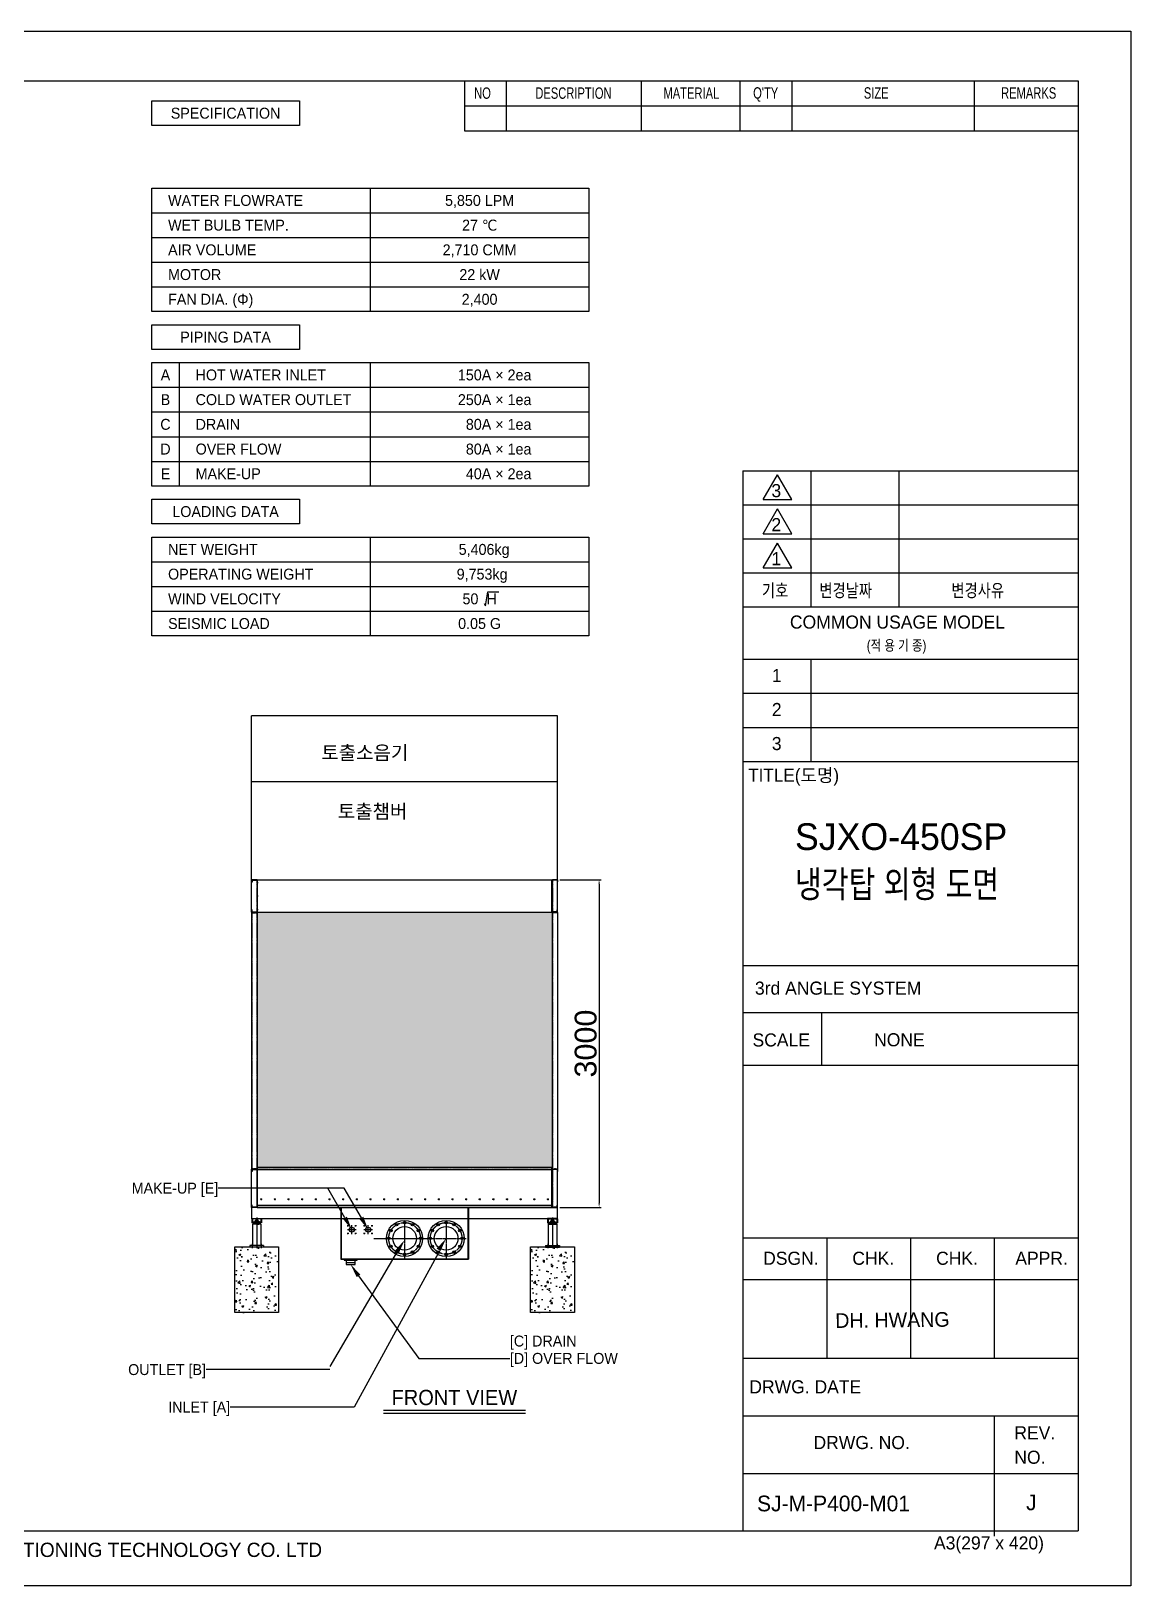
# Model space of a CAD drawing. Header units: millimetres. Extents: x 1038 to 21165, y 665 to 14898.
# Drawn here: x 11102 to 21165, y 665 to 14898 of the extents above; entities that cross this region are included whole.
import ezdxf
from ezdxf.enums import TextEntityAlignment as Align

# ---------------------------------------------------------------- set-up
doc = ezdxf.new("R2010")
doc.units = ezdxf.units.MM
doc.linetypes.add('CENTER', pattern=[65, 60, -2, 1, -2])
doc.linetypes.add('HIDDEN', pattern=[3, 2, -1])
doc.layers.get('DEFPOINTS').update_dxf_attribs({"color": 140})
for name, color, linetype in [('2.위생-급수', 5, 'Continuous'), ('4', 6, 'Continuous'), ('63', 3, 'Continuous'), ('CENTER', 1, 'CENTER'), ('SUB', 6, 'Continuous'), ('TEXT', 3, 'Continuous'), ('냉각탑_box', 1, 'Continuous'), ('냉각탑_dim', 1, 'Continuous'), ('냉각탑_text', 3, 'Continuous'), ('숨은선', 5, 'HIDDEN')]:
    doc.layers.add(name, color=color, linetype=linetype)
doc.styles.get("Standard").update_dxf_attribs({"font": 'arial.ttf'})
doc.styles.add('가는으뜸체', font='')
doc.styles.add('돋움', font='Dotum.ttf', dxfattribs={"width": 0.8})
doc.styles.get('가는으뜸체').set_extended_font_data('SeUtum')
doc.dimstyles.new('1.40', dxfattribs={"dimscale": 40, "dimtxt": 1, "dimasz": 1, "dimexe": 0.5, "dimexo": 0.5, "dimgap": 0.5, "dimtad": 1, "dimdec": 1, "dimzin": 9, "dimdsep": 46, "dimtxsty": 'Standard', "dimcen": 0, "dimclrd": 2, "dimclre": 2, "dimclrt": 3, "dimadec": 0, "dimazin": 0, "dimtfac": 1, "dimtdec": 1, "dimtmove": 1, "dimatfit": 3, "dimfxl": 1, "dimtolj": 1, "dimtzin": 0, "dimlwd": -1, "dimlwe": -1, "dimarcsym": 0})

# ---------------------------------------------------------------- blocks, each defined once
blk = doc.blocks.new('A$C78670588')
at = {"color": 7}
blk.add_circle((7, 7), 4.5, dxfattribs=at)
at = {"layer": 'CENTER'}
for p, q in [((0, 7), (15, 7)), ((0, 7), (15, 7)), ((7, 15), (7, 0)), ((7, 15), (7, 0)), ((7, 15), (7, 0))]:
    blk.add_line(p, q, dxfattribs=at)
blk = doc.blocks.new('A$C27724BD3')
for p, q in [((0, 370), (2696, 370)), ((0, 0), (0, 370)), ((2, 348), (2694, 348)), ((2, 20), (2, 348)), ((2694, 20), (2694, 348)), ((2696, 0), (2696, 370)), ((0, 0), (2696, 0)), ((2, 20), (2694, 20)), ((2, 20), (228, 20)), ((2465, 20), (2496, 20))]:
    blk.add_line(p, q)
at = {"layer": '숨은선', "ltscale": 4}
for p, q in [((0, 350), (2696, 350)), ((0, 2), (2696, 2))]:
    blk.add_line(p, q, dxfattribs=at)
at = {"color": 7}
for p in [(28, 68), (153, 68), (278, 68), (403, 68), (528, 68), (653, 68), (778, 68), (903, 68), (1028, 68), (1153, 68), (1278, 68), (1403, 68), (1528, 68), (1653, 68), (1778, 68), (1903, 68), (2028, 68), (2153, 68), (2278, 68), (2403, 68), (2528, 68), (2653, 68)]:
    blk.add_blockref('A$C78670588', p, dxfattribs=at)
blk = doc.blocks.new('A$C49346F7C')
for p, q in [((0, 350), (0, 0)), ((0, 350), (50, 350)), ((46, 346), (0, 346)), ((2, 348), (2, 346)), ((48, 348), (2, 348)), ((46, 346), (46, 328)), ((46, 328), (50, 328)), ((48, 348), (48, 330)), ((48, 330), (50, 330)), ((50, 330), (50, 350)), ((50, 22), (50, 328)), ((46, 4), (0, 4)), ((0, 0), (50, 0)), ((2, 4), (2, 2)), ((2, 2), (48, 2)), ((46, 4), (46, 22)), ((46, 22), (50, 22)), ((48, 2), (48, 20)), ((48, 20), (50, 20)), ((50, 0), (50, 20))]:
    blk.add_line(p, q)
at = {"layer": '숨은선', "ltscale": 4}
blk.add_line((2, 346), (2, 4), dxfattribs=at)
blk = doc.blocks.new('A$C1FA71DA5')
for p, q in [((50, 350), (0, 350)), ((0, 330), (0, 350)), ((2, 330), (0, 330)), ((4, 328), (0, 328)), ((0, 22), (0, 328)), ((2, 348), (2, 330)), ((2, 348), (48, 348)), ((4, 346), (4, 328)), ((4, 346), (50, 346)), ((48, 348), (48, 346)), ((50, 350), (50, 0)), ((4, 22), (0, 22)), ((0, 0), (0, 20)), ((2, 20), (0, 20)), ((50, 0), (0, 0)), ((2, 2), (2, 20)), ((48, 2), (2, 2)), ((4, 4), (4, 22)), ((4, 4), (50, 4)), ((48, 4), (48, 2))]:
    blk.add_line(p, q)
at = {"layer": '숨은선', "ltscale": 4}
blk.add_line((48, 346), (48, 4), dxfattribs=at)
blk = doc.blocks.new('A$C7D025CAE')
for p, q in [((0, 2355), (0, 7)), ((0, 2355), (50, 2355)), ((50, 2355), (50, 7)), ((50, 7), (0, 7)), ((50, 7), (0, 7))]:
    blk.add_line(p, q)
at = {"layer": 'CENTER'}
for p, q in [((25, 2363), (25, 2348)), ((25, 15), (25, 0)), ((25, 15), (25, 0))]:
    blk.add_line(p, q, dxfattribs=at)
at = {"layer": '숨은선', "ltscale": 4}
for p, q in [((2, 2355), (2, 7)), ((2, 2353), (48, 2353)), ((48, 2355), (48, 7)), ((48, 9), (2, 9)), ((48, 9), (2, 9))]:
    blk.add_line(p, q, dxfattribs=at)
blk = doc.blocks.new('A$C0AB83250')
for p, q in [((0, 2355), (0, 7)), ((50, 2355), (0, 2355)), ((50, 2355), (50, 7)), ((0, 7), (50, 7)), ((0, 7), (50, 7))]:
    blk.add_line(p, q)
at = {"layer": 'CENTER'}
for p, q in [((25, 2363), (25, 2348)), ((25, 15), (25, 0)), ((25, 15), (25, 0))]:
    blk.add_line(p, q, dxfattribs=at)
at = {"layer": '숨은선', "ltscale": 4}
for p, q in [((2, 2355), (2, 7)), ((48, 2353), (2, 2353)), ((48, 2355), (48, 7)), ((2, 9), (48, 9)), ((2, 9), (48, 9))]:
    blk.add_line(p, q, dxfattribs=at)
blk = doc.blocks.new('A$C60F0389E')
for p, q in [((0, 298), (0, 0)), ((0, 298), (50, 298)), ((46, 294), (0, 294)), ((2, 296), (2, 294)), ((48, 296), (2, 296)), ((46, 294), (46, 276)), ((48, 296), (48, 278)), ((50, 278), (50, 298)), ((46, 276), (50, 276)), ((48, 278), (50, 278)), ((50, 22), (50, 276)), ((46, 4), (0, 4)), ((0, 0), (50, 0)), ((2, 4), (2, 2)), ((2, 2), (48, 2)), ((46, 4), (46, 22)), ((46, 22), (50, 22)), ((48, 2), (48, 20)), ((48, 20), (50, 20)), ((50, 0), (50, 20))]:
    blk.add_line(p, q)
at = {"layer": '숨은선', "ltscale": 4}
blk.add_line((2, 294), (2, 4), dxfattribs=at)
blk = doc.blocks.new('A$C2D646304')
for p, q in [((50, 298), (0, 298)), ((0, 278), (0, 298)), ((2, 296), (2, 278)), ((2, 296), (48, 296)), ((4, 294), (4, 276)), ((4, 294), (50, 294)), ((48, 296), (48, 294)), ((50, 298), (50, 0)), ((2, 278), (0, 278)), ((4, 276), (0, 276)), ((0, 22), (0, 276)), ((4, 22), (0, 22)), ((0, 0), (0, 20)), ((2, 20), (0, 20)), ((50, 0), (0, 0)), ((2, 2), (2, 20)), ((48, 2), (2, 2)), ((4, 4), (4, 22)), ((4, 4), (50, 4)), ((48, 4), (48, 2))]:
    blk.add_line(p, q)
at = {"layer": '숨은선', "ltscale": 4}
blk.add_line((48, 294), (48, 4), dxfattribs=at)
blk = doc.blocks.new('A$C7B577C39')
for p, q in [((8, 298), (2704, 298)), ((8, 0), (8, 298)), ((2704, 0), (2704, 298)), ((8, 0), (2704, 0))]:
    blk.add_line(p, q)
at = {"layer": 'CENTER'}
for p, q in [((0, 273), (15, 273)), ((0, 149), (15, 149)), ((2711, 273), (2696, 273)), ((2711, 149), (2696, 149)), ((0, 25), (15, 25)), ((2711, 25), (2696, 25))]:
    blk.add_line(p, q, dxfattribs=at)
at = {"layer": '숨은선', "ltscale": 4}
for p, q in [((10, 0), (10, 298)), ((10, 296), (2702, 296)), ((2702, 0), (2702, 298)), ((10, 2), (2702, 2))]:
    blk.add_line(p, q, dxfattribs=at)
blk = doc.blocks.new('A$C5C5D0D9A')
for centre, radius in [((165, 165), 165), ((92, 291), 11.5), ((165, 310), 11.5), ((237, 291), 11.5), ((20, 165), 11.5), ((39, 237), 11.5), ((165, 165), 108), ((291, 237), 11.5), ((310, 165), 11.5), ((39, 92), 11.5), ((92, 39), 11.5), ((165, 20), 11.5), ((237, 39), 11.5), ((291, 92), 11.5)]:
    blk.add_circle(centre, radius)
at = {"layer": 'CENTER', "ltscale": 2}
blk.add_circle((165, 165), 145, dxfattribs=at)
blk = doc.blocks.new('A$C259E073D')
for p, q in [((20, 268), (20, 271)), ((20, 271), (110, 271)), ((110, 268), (20, 268)), ((20, 268), (20, 231)), ((110, 231), (20, 231)), ((26, 268), (26, 236)), ((104, 236), (26, 236)), ((104, 218), (26, 218)), ((26, 218), (26, 23)), ((47, 246), (47, 236)), ((65, 236), (47, 236)), ((47, 228), (47, 218)), ((65, 218), (47, 218)), ((52, 249), (78, 249)), ((73, 236), (52, 236)), ((52, 231), (78, 231)), ((73, 218), (52, 218)), ((56, 246), (56, 236)), ((56, 228), (56, 218)), ((59, 249), (59, 263)), ((59, 249), (59, 263)), ((59, 263), (72, 263)), ((59, 218), (59, 231)), ((59, 231), (59, 218)), ((59, 218), (59, 231)), ((60, 263), (60, 249)), ((65, 236), (82, 236)), ((65, 236), (83, 236)), ((65, 218), (65, 23)), ((65, 218), (82, 218)), ((65, 218), (83, 218)), ((71, 263), (71, 249)), ((71, 218), (71, 231)), ((71, 231), (71, 218)), ((71, 218), (71, 231)), ((72, 249), (72, 263)), ((72, 249), (72, 263)), ((74, 246), (74, 236)), ((74, 228), (74, 218)), ((83, 246), (83, 236)), ((83, 228), (83, 218)), ((104, 268), (104, 236)), ((104, 218), (104, 23)), ((110, 268), (110, 271)), ((110, 268), (110, 231)), ((128, 23), (2, 23)), ((2, 23), (2, 9)), ((128, 9), (2, 9)), ((128, 23), (128, 9))]:
    blk.add_line(p, q)
for centre, radius, start, end in [((52, 245), 4.38, 17.2184, 162.7816), ((52, 227), 4.38, 17.2184, 162.7816), ((65, 234), 15, 90.4828, 127.3884), ((65, 216), 15, 90.4828, 127.3884), ((65, 234), 15, 52.6116, 89.5172), ((65, 216), 15, 52.6116, 89.5172), ((78, 245), 4.38, 17.2184, 162.7816), ((78, 227), 4.38, 17.2184, 162.7816)]:
    blk.add_arc(centre, radius, start, end)
at = {"layer": 'CENTER'}
for p, q in [((65, 279), (65, 0)), ((23, 39), (23, 0)), ((107, 39), (107, 0))]:
    blk.add_line(p, q, dxfattribs=at)
blk = doc.blocks.new('*D79')
at = {"color": 2, "transparency": 16777216}
for p, q in [((15939, 7130), (16319, 7130)), ((16299, 7090), (16299, 4170)), ((15939, 4130), (16319, 4130))]:
    blk.add_line(p, q, dxfattribs=at)
for points in [[(16293, 7090), (16306, 7090), (16299, 7130)], [(16293, 4170), (16306, 4170), (16299, 4130)]]:
    blk.add_solid(points, dxfattribs=at)
at = {"layer": 'DEFPOINTS', "color": 0, "transparency": 16777216}
for p in [(15919, 7130), (15919, 4130), (16299, 4130)]:
    blk.add_point(p, dxfattribs=at)
at = {"color": 3, "transparency": 16777216, "insert": (16177, 5630), "char_height": 200, "attachment_point": 5, "rotation": 90}
blk.add_mtext('\\A1;3000', dxfattribs=at)
blk = doc.blocks.new('_DotSmall')
at = {"color": 0, "linetype": 'ByBlock', "const_width": 0.5}
blk.add_lwpolyline([(-0.0625, 0, 1), (0.0625, 0, 1)], format="xyb", close=True, dxfattribs=at)
blk = doc.blocks.new('gg')
at = {"layer": '63'}
for p, q in [((37978.4, -13844.2), (38053.4, -13714.3)), ((38128.4, -13844.2), (38053.4, -13714.3)), ((37978.4, -13844.2), (38128.4, -13844.2))]:
    blk.add_line(p, q, dxfattribs=at)

msp = doc.modelspace()

# ---------------------------------------------------------------- hatches: boundary and pattern name
h = msp.add_hatch()
h.set_pattern_fill('HONEY', color=1, scale=7.6, angle=90)
h.set_pattern_definition([(90, (-13750.605, 16216.979), (-20.897193, 36.195), [24.13, -48.26]), (210, (-13750.605, 16216.979), (-20.897193, -36.195), [24.13, -48.26]), (150, (-13750.605, 16216.979), (-41.794386, 8e-08), [-48.26, 24.13])])
h.paths.add_polyline_path([(15869.25, 6831.85), (13169.25, 6831.85), (13169.25, 4479.85), (15869.25, 4479.85)])
h = msp.add_hatch()
h.set_pattern_fill('AR-CONC', color=8)
h.set_pattern_definition([(50, (-35370.92, -1902.73), (182.18467, -15.9391), [19.05, -209.55]), (355, (-35370.92, -1902.73), (-35.2434, 191.05685), [15.24, -167.6406]), (100.45144, (-35355.74, -1904.06), (146.94125, 175.11775), [16.19, -178.09024]), (46.1842, (-35370.92, -1851.93), (271.079, -42.0423), [28.575, -314.325]), (96.63556, (-35348.33, -1855.44), (237.4041, 247.4261), [24.285, -267.1356]), (351.18415, (-35370.92, -1851.93), (237.4041, 247.4261), [22.86, -251.4597]), (21, (-35345.52, -1864.63), (151.6144, -102.2652), [19.05, -209.55]), (326, (-35345.52, -1864.63), (61.802, 184.188), [15.24, -167.64]), (71.45144, (-35332.88, -1873.16), (213.4164, 81.9228), [16.19, -178.08994]), (37.5, (-35370.92, -1902.73), (3.0886, 84.55504), [0, -165.608, 0, -170.18, 0, -168.275]), (7.5, (-35370.92, -1902.73), (66.81966, 100.18057), [0, -97.028, 0, -161.798, 0, -64.135]), (327.5, (-35427.56, -1902.73), (135.590595, -5.72874), [0, -63.5, 0, -198.12, 0, -262.89]), (317.5, (-35452.96, -1902.73), (148.12918, 25.4265), [0, -82.55, 0, -131.572, 0, -186.69])])
h.paths.add_polyline_path([(13366.14, 3767.85), (12966.14, 3767.85), (12966.14, 3167.85), (13366.14, 3167.85)])
h = msp.add_hatch()
h.set_pattern_fill('AR-CONC', color=8)
h.set_pattern_definition([(50, (-35370.92, -1902.73), (182.18467, -15.9391), [19.05, -209.55]), (355, (-35370.92, -1902.73), (-35.2434, 191.05685), [15.24, -167.6406]), (100.45144, (-35355.74, -1904.06), (146.94125, 175.11775), [16.19, -178.09024]), (46.1842, (-35370.92, -1851.93), (271.079, -42.0423), [28.575, -314.325]), (96.63556, (-35348.33, -1855.44), (237.4041, 247.4261), [24.285, -267.1356]), (351.18415, (-35370.92, -1851.93), (237.4041, 247.4261), [22.86, -251.4597]), (21, (-35345.52, -1864.63), (151.6144, -102.2652), [19.05, -209.55]), (326, (-35345.52, -1864.63), (61.802, 184.188), [15.24, -167.64]), (71.45144, (-35332.88, -1873.16), (213.4164, 81.9228), [16.19, -178.08994]), (37.5, (-35370.92, -1902.73), (3.0886, 84.55504), [0, -165.608, 0, -170.18, 0, -168.275]), (7.5, (-35370.92, -1902.73), (66.81966, 100.18057), [0, -97.028, 0, -161.798, 0, -64.135]), (327.5, (-35427.56, -1902.73), (135.590595, -5.72874), [0, -63.5, 0, -198.12, 0, -262.89]), (317.5, (-35452.96, -1902.73), (148.12918, 25.4265), [0, -82.55, 0, -131.572, 0, -186.69])])
h.paths.add_polyline_path([(13366.14, 3767.85), (12966.14, 3767.85), (12966.14, 3167.85), (13366.14, 3167.85)])
h = msp.add_hatch()
h.set_pattern_fill('AR-CONC', color=8)
h.set_pattern_definition([(50, (-32664.71, -1902.73), (182.18467, -15.9391), [19.05, -209.55]), (355, (-32664.71, -1902.73), (-35.2434, 191.05685), [15.24, -167.6406]), (100.45144, (-32649.53, -1904.06), (146.94125, 175.11775), [16.19, -178.09024]), (46.1842, (-32664.7, -1851.93), (271.079, -42.0423), [28.575, -314.325]), (96.63556, (-32642.12, -1855.44), (237.4041, 247.4261), [24.285, -267.1356]), (351.18415, (-32664.7, -1851.93), (237.4041, 247.4261), [22.86, -251.4597]), (21, (-32639.31, -1864.63), (151.6144, -102.2652), [19.05, -209.55]), (326, (-32639.31, -1864.63), (61.802, 184.188), [15.24, -167.64]), (71.45144, (-32626.67, -1873.16), (213.4164, 81.9228), [16.19, -178.08994]), (37.5, (-32664.71, -1902.73), (3.0886, 84.55504), [0, -165.608, 0, -170.18, 0, -168.275]), (7.5, (-32664.71, -1902.73), (66.81966, 100.18057), [0, -97.028, 0, -161.798, 0, -64.135]), (327.5, (-32721.35, -1902.73), (135.590595, -5.72874), [0, -63.5, 0, -198.12, 0, -262.89]), (317.5, (-32746.75, -1902.73), (148.12918, 25.4265), [0, -82.55, 0, -131.572, 0, -186.69])])
h.paths.add_polyline_path([(16072.35, 3767.85), (15672.35, 3767.85), (15672.35, 3167.85), (16072.35, 3167.85)])
h = msp.add_hatch()
h.set_pattern_fill('AR-CONC', color=8)
h.set_pattern_definition([(50, (-32664.71, -1902.73), (182.18467, -15.9391), [19.05, -209.55]), (355, (-32664.71, -1902.73), (-35.2434, 191.05685), [15.24, -167.6406]), (100.45144, (-32649.53, -1904.06), (146.94125, 175.11775), [16.19, -178.09024]), (46.1842, (-32664.7, -1851.93), (271.079, -42.0423), [28.575, -314.325]), (96.63556, (-32642.12, -1855.44), (237.4041, 247.4261), [24.285, -267.1356]), (351.18415, (-32664.7, -1851.93), (237.4041, 247.4261), [22.86, -251.4597]), (21, (-32639.31, -1864.63), (151.6144, -102.2652), [19.05, -209.55]), (326, (-32639.31, -1864.63), (61.802, 184.188), [15.24, -167.64]), (71.45144, (-32626.67, -1873.16), (213.4164, 81.9228), [16.19, -178.08994]), (37.5, (-32664.71, -1902.73), (3.0886, 84.55504), [0, -165.608, 0, -170.18, 0, -168.275]), (7.5, (-32664.71, -1902.73), (66.81966, 100.18057), [0, -97.028, 0, -161.798, 0, -64.135]), (327.5, (-32721.35, -1902.73), (135.590595, -5.72874), [0, -63.5, 0, -198.12, 0, -262.89]), (317.5, (-32746.75, -1902.73), (148.12918, 25.4265), [0, -82.55, 0, -131.572, 0, -186.69])])
h.paths.add_polyline_path([(16072.35, 3767.85), (15672.35, 3767.85), (15672.35, 3167.85), (16072.35, 3167.85)])

# ---------------------------------------------------------------- linework, layer by layer
for p, q in [((13936.05, 4129.85), (13936.05, 3656.36)), ((13939.25, 4129.85), (13939.25, 3656.36)), ((13939.25, 4129.85), (13939.25, 3656.36)), ((15099.25, 4129.85), (15099.25, 3656.36)), ((15102.45, 4129.85), (15102.45, 3656.36)), ((13936.05, 3656.36), (15102.45, 3656.36)), ((13939.25, 3659.56), (15099.25, 3659.56)), ((13986.05, 3626.36), (14066.05, 3626.36))]:
    msp.add_line(p, q)
at = {"color": 1}
for p, q in [((14324.83, 2275.18), (15624.83, 2275.18)), ((14324.83, 2245.18), (15624.83, 2245.18))]:
    msp.add_line(p, q, dxfattribs=at)
at = {"color": 4}
msp.add_lwpolyline([(13119.25, 4129.85), (13119.25, 4029.85), (15919.25, 4029.85), (15919.25, 4129.85)], close=True, dxfattribs=at)
at = {"color": 8}
for points in [[(13366.14, 3167.85), (12966.14, 3167.85), (12966.14, 3767.85), (13366.14, 3767.85)], [(16072.35, 3167.85), (15672.35, 3167.85), (15672.35, 3767.85), (16072.35, 3767.85)]]:
    msp.add_lwpolyline(points, close=True, dxfattribs=at)
for points in [[(13966.05, 3656.36), (13966.05, 3646.36), (14086.05, 3646.36), (14086.05, 3656.36)], [(13986.05, 3646.36), (13986.05, 3606.36), (14066.05, 3606.36), (14066.05, 3646.36)]]:
    msp.add_lwpolyline(points, close=True)
for centre in [(14001.05, 3961.36), (14001.05, 3891.36), (14071.05, 3961.36), (14071.05, 3891.36), (14151.05, 3961.36), (14151.05, 3891.36), (14221.05, 3961.36), (14221.05, 3891.36)]:
    msp.add_circle(centre, 3)
at = {"color": 7}
for centre in [(14036.05, 3926.36), (14186.05, 3926.36)]:
    msp.add_circle(centre, 22.5, dxfattribs=at)
at = {"layer": '2.위생-급수', "color": 4}
for p, q in [((15919.25, 8629.85), (13119.25, 8629.85)), ((13119.25, 8029.85), (13119.25, 8629.85)), ((15919.25, 8029.85), (15919.25, 8629.85)), ((13119.25, 7129.85), (13119.25, 8029.85)), ((13119.25, 8029.85), (15919.25, 8029.85)), ((15919.25, 7129.85), (15919.25, 8029.85))]:
    msp.add_line(p, q, dxfattribs=at)
at = {"layer": '63'}
for p, q in [((1513.64, 14442.63), (20681.77, 14442.63)), ((20681.77, 14442.63), (20681.77, 1168.7)), ((17614.87, 10872.56), (20681.77, 10872.56)), ((17614.87, 10872.56), (17614.87, 9626.63)), ((18237.83, 10872.56), (18237.83, 9626.63)), ((19042.13, 10872.56), (19042.13, 9626.63)), ((17614.87, 10561.08), (20681.77, 10561.08)), ((17614.87, 10249.6), (20681.77, 10249.6)), ((17614.87, 9938.12), (20681.77, 9938.12)), ((17614.87, 9938.12), (20681.77, 9938.12)), ((17614.87, 9938.12), (20681.77, 9938.12)), ((17614.87, 9626.63), (17614.87, 1168.7)), ((17614.87, 9626.63), (20681.77, 9626.63)), ((17614.87, 9147.43), (20681.77, 9147.43)), ((18237.83, 9147.43), (18237.83, 8212.99)), ((17614.87, 8835.95), (20681.77, 8835.95)), ((17614.87, 8524.47), (20681.77, 8524.47)), ((17614.87, 8212.99), (20681.77, 8212.99)), ((17614.87, 8212.99), (20681.77, 8212.99)), ((17614.87, 6344.09), (20681.77, 6344.09)), ((17614.87, 5912.81), (20681.77, 5912.81)), ((18333.67, 5912.81), (18333.67, 5433.61)), ((17614.87, 5433.61), (20681.77, 5433.61)), ((17614.87, 3852.23), (20681.77, 3852.23)), ((18381.59, 3852.23), (18381.59, 2750.07)), ((19148.32, 3852.23), (19148.32, 2750.07)), ((19915.04, 3852.23), (19915.04, 2750.07)), ((17614.87, 3468.87), (20681.77, 3468.87)), ((17614.87, 2750.07), (20681.77, 2750.07)), ((17614.87, 2222.94), (20681.77, 2222.94)), ((19915.04, 2222.94), (19915.04, 1120.78)), ((17614.87, 1695.82), (20681.77, 1695.82)), ((1513.64, 1168.7), (20681.77, 1168.7))]:
    msp.add_line(p, q, dxfattribs=at)
at = {"layer": 'CENTER'}
for p, q in [((14519.25, 3995.51), (14519.25, 3666.71)), ((14899.26, 3995.51), (14899.26, 3666.71)), ((14008.55, 3961.36), (13993.55, 3961.36)), ((14008.55, 3891.36), (13993.55, 3891.36)), ((14076.05, 3926.36), (13996.05, 3926.36)), ((14001.05, 3953.86), (14001.05, 3968.86)), ((14001.05, 3883.86), (14001.05, 3898.86)), ((14036.05, 3886.36), (14036.05, 3966.36)), ((14078.55, 3961.36), (14063.55, 3961.36)), ((14078.55, 3891.36), (14063.55, 3891.36)), ((14071.05, 3953.86), (14071.05, 3968.86)), ((14071.05, 3883.86), (14071.05, 3898.86)), ((14158.55, 3961.36), (14143.55, 3961.36)), ((14158.55, 3891.36), (14143.55, 3891.36)), ((14226.05, 3926.36), (14146.05, 3926.36)), ((14151.05, 3953.86), (14151.05, 3968.86)), ((14151.05, 3883.86), (14151.05, 3898.86)), ((14186.05, 3886.36), (14186.05, 3966.36)), ((14228.55, 3961.36), (14213.55, 3961.36)), ((14228.55, 3891.36), (14213.55, 3891.36)), ((14221.05, 3953.86), (14221.05, 3968.86)), ((14221.05, 3883.86), (14221.05, 3898.86)), ((14236.75, 3846.4), (14644.25, 3846.4)), ((14246.39, 3846.4), (14679.27, 3846.4)), ((14674.26, 3846.4), (15081.76, 3846.4))]:
    msp.add_line(p, q, dxfattribs=at)
at = {"layer": 'SUB'}
msp.add_lwpolyline([(1038.44, 14897.82), (21164.98, 14897.82), (21164.98, 665.48), (1038.44, 665.48)], close=True, dxfattribs=at)
at = {"layer": 'TEXT'}
for p, q in [((15066.77, 14442.63), (15066.77, 13985.83)), ((15447.43, 14442.63), (15447.43, 13985.83)), ((16684.59, 14442.63), (16684.59, 13985.83)), ((17588.2, 14442.63), (17588.2, 13985.83)), ((18064.03, 14442.63), (18064.03, 13985.83)), ((19730.11, 14442.63), (19730.11, 13985.83)), ((15066.77, 14214.23), (20681.77, 14214.23)), ((15066.77, 13985.83), (20681.77, 13985.83))]:
    msp.add_line(p, q, dxfattribs=at)
at = {"layer": '냉각탑_box'}
for p, q in [((14205.36, 13460.79), (14205.36, 13234.59)), ((12205.03, 13234.59), (16205.69, 13234.59)), ((12205.03, 13234.59), (16205.69, 13234.59)), ((14205.36, 13234.59), (14205.36, 12329.81)), ((12205.03, 13008.4), (16205.69, 13008.4)), ((12205.03, 12782.2), (16205.69, 12782.2)), ((12205.03, 12556.01), (16205.69, 12556.01)), ((12457.15, 11863.62), (12457.15, 10732.64)), ((14205.36, 11863.62), (14205.36, 10732.64)), ((12205.03, 11637.42), (16205.69, 11637.42)), ((12205.03, 11411.23), (16205.69, 11411.23)), ((12205.03, 11185.03), (16205.69, 11185.03)), ((12205.03, 10958.84), (16205.69, 10958.84)), ((14205.36, 10266.45), (14205.36, 9361.67)), ((12205.03, 10040.25), (16205.69, 10040.25)), ((12205.03, 9814.06), (16205.69, 9814.06)), ((12205.03, 9587.86), (16205.69, 9587.86))]:
    msp.add_line(p, q, dxfattribs=at)
for points in [[(12205.03, 14259.37), (13557.17, 14259.37), (13557.17, 14033.18), (12205.03, 14033.18)], [(12205.03, 12209.81), (13557.17, 12209.81), (13557.17, 11983.62), (12205.03, 11983.62)], [(12205.03, 11863.62), (16205.69, 11863.62), (16205.69, 10732.64), (12205.03, 10732.64)], [(12205.03, 10612.64), (13557.17, 10612.64), (13557.17, 10386.45), (12205.03, 10386.45)], [(12205.03, 10266.45), (16205.69, 10266.45), (16205.69, 9361.67), (12205.03, 9361.67)]]:
    msp.add_lwpolyline(points, close=True, dxfattribs=at)
for points in [[(12205.03, 13234.59), (12205.03, 13460.79), (16205.69, 13460.79), (16205.69, 13234.59)], [(16205.69, 13234.59), (16205.69, 12329.81), (12205.03, 12329.81), (12205.03, 13234.59)]]:
    msp.add_lwpolyline(points, dxfattribs=at)
at = {"layer": '냉각탑_dim', "linetype": 'ByBlock', "lineweight": -2}
for p, q in [((13966.66, 4306.36), (12814.19, 4306.36)), ((14123.55, 4034.61), (13966.66, 4306.36)), ((14450.83, 3726.5), (13836.37, 2673.99)), ((14830.84, 3713.44), (14057.54, 2302.39)), ((14097.82, 3504.02), (14650.1, 2748.14)), ((14650.1, 2748.14), (15482.27, 2748.14)), ((13836.37, 2645.63), (12702.03, 2645.63)), ((14057.54, 2302.39), (12923.2, 2302.39))]:
    msp.add_line(p, q, dxfattribs=at)
msp.add_lwpolyline([(13973.55, 4034.61), (13816.66, 4306.36)], dxfattribs=at)
at = {"layer": '냉각탑_dim'}
for points in [[(13955.51, 4024.2), (14036.05, 3926.36), (13991.59, 4045.03)], [(14105.51, 4024.2), (14186.05, 3926.36), (14141.59, 4045.03)], [(14813.41, 3753.2), (14899.26, 3846.4), (14848.28, 3730.39)], [(14433.39, 3737.91), (14519.25, 3831.11), (14468.26, 3715.1)], [(14080.77, 3492.06), (14026.05, 3606.36), (14114.88, 3515.98)]]:
    msp.add_solid(points, dxfattribs=at)
at = {"layer": '냉각탑_text'}
msp.add_lwpolyline([(15246.16, 9656.87), (15258.3, 9637.08), (15280.66, 9764.83), (15380.66, 9764.83)], dxfattribs=at)

# ---------------------------------------------------------------- block references
at = {"xscale": 1.740174218995798, "yscale": 1.740174218995798, "zscale": 1.740174218995798}
for p in [(-48288.49, 34700.18), (-48288.49, 34388.7), (-48288.49, 34077.21)]:
    msp.add_blockref('gg', p, dxfattribs=at)
at = {"color": 7}
for name, p in [('A$C2D646304', (13119.25, 6831.85)), ('A$C7B577C39', (13163.75, 6831.85)), ('A$C60F0389E', (15869.25, 6831.85)), ('A$C7D025CAE', (13119.25, 4474.35)), ('A$C0AB83250', (15869.25, 4474.35)), ('A$C1FA71DA5', (13119.25, 4129.85)), ('A$C27724BD3', (13171.25, 4129.85)), ('A$C49346F7C', (15869.25, 4129.85)), ('A$C5C5D0D9A', (14354.25, 3681.4)), ('A$C5C5D0D9A', (14734.26, 3681.4))]:
    msp.add_blockref(name, p, dxfattribs=at)
msp.add_blockref('A$C259E073D', (13101.14, 3758.55))
at = {"xscale": -1}
msp.add_blockref('A$C259E073D', (15937.36, 3758.55), dxfattribs=at)

# ---------------------------------------------------------------- texts
at = {"style": '가는으뜸체'}
for s, height, p in [('SJXO-450SP', 244.296, (18091.18, 7402.14)), ('SJ-M-P400-M01', 143.761, (17744.47, 1348.04)), ('J', 143.76, (20206.08, 1358.26))]:
    msp.add_text(s, height=height, dxfattribs=at).set_placement(p)
at = {"width": 0.8}
msp.add_text('냉각탑 외형 도면', height=244.296, dxfattribs=at).set_placement((18091.18, 6966.7))
at = {"layer": '4', "style": '가는으뜸체'}
msp.add_text('NONE', height=119.801, dxfattribs=at).set_placement((18815.47, 5604.74))
msp.add_text('DH. HWANG', height=134.177, rotation=0.625168, dxfattribs=at).set_placement((18460.46, 3026.94))
at = {"layer": '63'}
for s, height, style, p in [('3', 119.8, '가는으뜸체', (17876, 10631.56)), ('2', 119.8, '가는으뜸체', (17876, 10320.08)), ('1', 119.8, '가는으뜸체', (17876, 10008.59)), ('COMMON USAGE MODEL', 119.8008, '가는으뜸체', (18044.94, 9428.39)), ('1', 119.8, '가는으뜸체', (17879.67, 8939.29)), ('2', 119.8, '가는으뜸체', (17879.67, 8627.81)), ('3', 119.8, '가는으뜸체', (17879.67, 8316.33)), ('TITLE(도명)', 119.801, '돋움', (17663.02, 8026.29)), ('3rd ANGLE SYSTEM', 119.8008, '가는으뜸체', (17724.96, 6077.38)), ('SCALE', 119.801, '가는으뜸체', (17702.84, 5603.1)), ('DSGN.', 119.801, '가는으뜸체', (17799.9, 3604.6)), ('CHK.', 119.801, '가는으뜸체', (18615.9, 3604.6)), ('CHK.', 119.801, '가는으뜸체', (19382.62, 3604.6)), ('APPR.', 119.801, '가는으뜸체', (20107.58, 3604.6)), ('DRWG. DATE', 119.801, '가는으뜸체', (17673.88, 2427.94)), ('DRWG. NO.', 119.801, '가는으뜸체', (18260.79, 1917.75)), ('REV.', 119.801, '가는으뜸체', (20098.53, 2007.28)), ('NO.', 119.801, '가는으뜸체', (20098.53, 1783.46)), ('SUNG JI AIR-CONDITIONING TECHNOLOGY CO. LTD', 130.6918, '가는으뜸체', (9375.27, 930.29)), ('A3(297 x 420)', 119.8008, '가는으뜸체', (19363.28, 999.23))]:
    msp.add_text(s, height=height, dxfattribs=dict(at, style=style)).set_placement(p)
at = {"layer": '63', "width": 0.8}
for s, height, p in [('기호', 119.801, (17789.46, 9717.69)), ('변경날짜', 119.801, (18315.03, 9717.69)), ('변경사유', 119.801, (19523.02, 9717.69)), ('(적 용 기 종)', 95.841, (18747.88, 9226.66))]:
    msp.add_text(s, height=height, dxfattribs=at).set_placement(p)
at = {"layer": 'TEXT', "width": 0.7}
for s, height, p in [('NO', 104.41, (15155.64, 14278.02)), ('DESCRIPTION', 104.4105, (15715.33, 14278.02)), ('MATERIAL', 104.41, (16887.86, 14277.96)), ("Q'TY", 104.41, (17708.71, 14279.42)), ('SIZE', 104.41, (18721.3, 14279.3)), ('REMARKS', 104.41, (19977.14, 14279.3))]:
    msp.add_text(s, height=height, dxfattribs=at).set_placement(p)
at = {"layer": '냉각탑_text', "style": '돋움'}
for s, height, p in [('SPECIFICATION', 100, (12881.1, 14146.28)), ('5,850 LPM', 100, (15205.52, 13347.69)), ('27 ℃', 100, (15205.52, 13121.5)), ('2,710 CMM', 100, (15205.52, 12895.3)), ('22 kW', 100, (15205.52, 12669.11)), ('2,400', 100, (15205.52, 12442.91)), ('PIPING DATA', 100, (12881.1, 12096.71)), ('A', 100, (12331.09, 11750.52)), ('B', 100, (12331.09, 11524.32)), ('C', 100, (12331.09, 11298.13)), ('D', 100, (12331.09, 11071.93)), ('E', 100, (12331.09, 10845.74)), ('LOADING DATA', 100, (12881.1, 10499.54)), ('5,406kg', 100, (15246.82, 10153.35)), ('9,753kg', 100, (15228.56, 9927.15)), ('50  H', 100, (15205.52, 9700.96)), ('0.05 G', 100, (15205.52, 9474.76)), ('FRONT VIEW', 140, (14974.83, 2390.05))]:
    msp.add_text(s, height=height, dxfattribs=at).set_placement(p, align=Align.MIDDLE_CENTER)
for s, p in [('WATER FLOWRATE', (12355.03, 13347.69)), ('WET BULB TEMP.', (12355.03, 13121.5)), ('AIR VOLUME', (12355.03, 12895.3)), ('MOTOR', (12355.03, 12669.11)), ('FAN DIA. (Φ)', (12355.03, 12442.91)), ('HOT WATER INLET', (12607.15, 11750.52)), ('COLD WATER OUTLET', (12607.15, 11524.32)), ('DRAIN', (12607.15, 11298.13)), ('OVER FLOW', (12607.15, 11071.93)), ('MAKE-UP', (12607.15, 10845.74)), ('NET WEIGHT', (12355.03, 10153.35)), ('OPERATING WEIGHT', (12355.03, 9927.15)), ('WIND VELOCITY', (12355.03, 9700.96)), ('SEISMIC LOAD', (12355.03, 9474.76)), ('[C] DRAIN', (15482.27, 2906.87)), ('[D] OVER FLOW', (15482.27, 2748.14))]:
    msp.add_text(s, height=100, dxfattribs=at).set_placement(p, align=Align.MIDDLE_LEFT)
for s, height, p in [('150A × 2ea', 100, (15679.8, 11750.52)), ('250A × 1ea', 100, (15679.8, 11524.32)), ('80A × 1ea', 100, (15679.8, 11298.13)), ('80A × 1ea', 100, (15679.8, 11071.93)), ('40A × 2ea', 100, (15679.8, 10845.74)), ('토출소음기', 126.692, (14552.8, 8292.47)), ('토출챔버', 126.692, (14544.32, 7755.38)), ('MAKE-UP [E]', 100, (12814.19, 4306.36)), ('OUTLET [B]', 100, (12702.03, 2645.63)), ('INLET [A]', 100, (12923.2, 2302.39))]:
    msp.add_text(s, height=height, dxfattribs=at).set_placement(p, align=Align.MIDDLE_RIGHT)

# ---------------------------------------------------------------- dimensions: what is measured, and where the dimension line sits
at = {"color": 7}
dim = msp.add_linear_dim(base=(16299.19, 4129.85), p1=(15919.25, 7129.85), p2=(15919.25, 4129.85), angle=90, dimstyle='1.40', override={"dimtxt": 5, "dimblk1": 'DotSmall', "dimfxl": 1.25}, dxfattribs=at)
dim.commit()
dim.dimension.update_dxf_attribs({"geometry": '*D79', "text_midpoint": (16177.01, 5629.85)})

doc.saveas('drawing.dxf')
